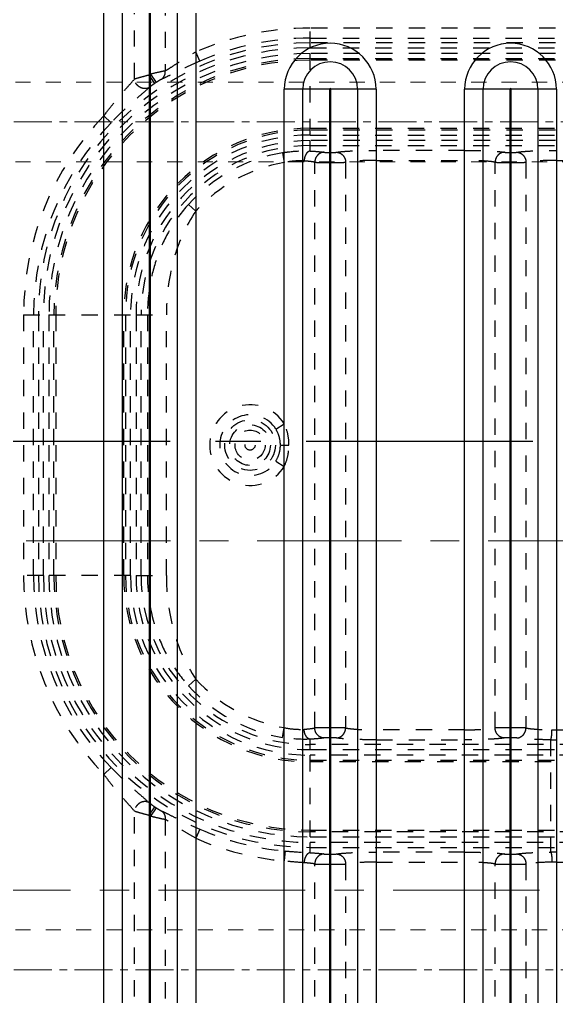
# Model space of a CAD drawing. Header units: millimetres. Extents: x -941 to 1421, y -11614 to -3210.
# Drawn here: x -94.6 to -40.8, y -3764.2 to -3666.3 of the extents above; entities that cross this region are included whole.
import ezdxf

# ---------------------------------------------------------------- set-up
doc = ezdxf.new("R2010")
doc.units = ezdxf.units.MM
doc.header["$LTSCALE"] = 16.335
doc.linetypes.add('CENTER', pattern=[0.6, 0.375, -0.075, 0.075, -0.075])
doc.linetypes.add('HIDDEN', pattern=[0.2, 0.1, -0.1])
doc.layers.get('0').update_dxf_attribs({"linetype": 'CONTINUOUS'})
for name, color, linetype, lineweight in [('center', 1, 'CENTER', 9), ('cool', 153, 'HIDDEN', 9), ('moldbase', 7, 'CONTINUOUS', 20)]:
    doc.layers.add(name, color=color, linetype=linetype, lineweight=lineweight)
doc.layers.add('DEFAULT_2', color=8, linetype='HIDDEN')

# ---------------------------------------------------------------- blocks, each defined once
blk = doc.blocks.new('12')
at = {"color": 7, "linetype": 'Continuous'}
for p, q in [((526.741, -3118.412), (526.741, -2972.687)), ((528.593, -3118.412), (528.593, -2972.687)), ((531.28, -2972.687), (531.28, -3118.412)), ((531.414, -3118.412), (531.414, -2972.687)), ((534.1, -2972.687), (534.1, -3118.412)), ((535.953, -2972.687), (535.953, -3118.412)), ((544.831, -3118.412), (544.831, -3020.927)), ((549.37, -3020.927), (544.831, -3020.927)), ((546.683, -3118.412), (546.683, -3020.927)), ((549.37, -3020.927), (549.37, -3118.412)), ((549.504, -3118.412), (549.504, -3020.927)), ((554.043, -3020.927), (549.504, -3020.927)), ((552.19, -3020.927), (552.19, -3118.412)), ((554.043, -3020.927), (554.043, -3118.412)), ((562.921, -3118.412), (562.921, -3020.927)), ((567.46, -3020.927), (562.921, -3020.927)), ((564.773, -3118.412), (564.773, -3020.927)), ((567.46, -3020.927), (567.46, -3118.412)), ((567.594, -3118.412), (567.594, -3020.927)), ((572.133, -3020.927), (567.594, -3020.927)), ((570.28, -3020.927), (570.28, -3118.412)), ((572.133, -3020.927), (572.133, -3118.412))]:
    blk.add_line(p, q, dxfattribs=at)
for centre, radius, start, end in [((549.437, -3020.927), 4.606, 0, 180), ((567.527, -3020.927), 4.606, 0, 180), ((549.437, -3020.927), 2.753, 0.00013, 179.99987), ((567.527, -3020.927), 2.753, 0.00013, 179.99987), ((549.437, -3020.927), 0.0669, 0, 180), ((567.527, -3020.927), 0.0669, 0, 180)]:
    blk.add_arc(centre, radius, start, end, dxfattribs=at)
at = {"layer": 'DEFAULT_2', "color": 8, "linetype": 'HIDDEN'}
for p, q in [((529.798, -3019.922), (529.798, -2972.687)), ((532.896, -2972.687), (532.896, -3019.088)), ((547.427, -3016.779), (547.427, -3014.797)), ((696.167, -3014.797), (547.427, -3014.797)), ((547.427, -3015.8), (696.167, -3015.8)), ((696.167, -3016.278), (547.427, -3016.278)), ((536.353, -3018.106), (535.953, -3017.187)), ((547.427, -3016.779), (696.167, -3016.779)), ((547.427, -3025.518), (547.427, -3017.341)), ((696.167, -3017.341), (547.427, -3017.341)), ((547.427, -3017.843), (696.167, -3017.843)), ((696.167, -3018.017), (547.427, -3018.017)), ((531.414, -3019.418), (531.968, -3020.253)), ((531.839, -3020.339), (531.28, -3019.507)), ((526.741, -3023.585), (527.462, -3024.281)), ((547.427, -3024.842), (696.167, -3024.842)), ((696.167, -3025.016), (547.427, -3025.016)), ((547.427, -3025.518), (696.167, -3025.518)), ((547.427, -3027.12), (547.427, -3026.08)), ((696.167, -3026.08), (547.427, -3026.08)), ((544.662, -3027.293), (544.831, -3028.281)), ((547.427, -3026.581), (696.167, -3026.581)), ((549.504, -3027.27), (549.37, -3027.27)), ((562.922, -3027.059), (554.042, -3027.059)), ((567.594, -3027.27), (567.46, -3027.27)), ((581.012, -3027.059), (572.132, -3027.059)), ((547.888, -3084.962), (547.888, -3028.247)), ((549.37, -3028.273), (549.504, -3028.273)), ((550.986, -3028.247), (550.986, -3084.962)), ((554.043, -3028.062), (562.921, -3028.062)), ((565.978, -3084.962), (565.978, -3028.247)), ((567.46, -3028.273), (567.594, -3028.273)), ((569.076, -3028.247), (569.076, -3084.962)), ((572.133, -3028.062), (581.011, -3028.062)), ((535.21, -3032.479), (535.953, -3033.152)), ((518.685, -3043.54), (518.685, -3069.67)), ((518.685, -3043.54), (520.667, -3043.54)), ((519.687, -3069.67), (519.687, -3043.54)), ((520.165, -3043.54), (520.165, -3069.67)), ((520.667, -3069.67), (520.667, -3043.54)), ((521.229, -3043.54), (521.229, -3069.67)), ((521.229, -3043.54), (529.405, -3043.54)), ((521.73, -3069.67), (521.73, -3043.54)), ((521.904, -3043.54), (521.904, -3069.67)), ((528.729, -3069.67), (528.729, -3043.54)), ((528.903, -3043.54), (528.903, -3069.67)), ((529.405, -3069.67), (529.405, -3043.54)), ((529.967, -3043.54), (529.967, -3069.67)), ((529.967, -3043.54), (533.006, -3043.54)), ((530.468, -3069.67), (530.468, -3043.54)), ((531.11, -3043.54), (531.11, -3069.67)), ((533.006, -3069.669), (533.006, -3043.54)), ((543.979, -3054.996), (544.831, -3054.466)), ((544.441, -3056.605), (545.302, -3056.605)), ((543.979, -3058.213), (544.831, -3058.744)), ((520.667, -3069.67), (518.685, -3069.67)), ((529.405, -3069.67), (521.229, -3069.67)), ((529.967, -3069.67), (533.006, -3069.669)), ((535.21, -3080.73), (535.953, -3080.058)), ((544.662, -3085.916), (544.831, -3084.928)), ((549.504, -3084.936), (549.37, -3084.936)), ((567.594, -3084.936), (567.46, -3084.936)), ((549.37, -3085.939), (549.504, -3085.939)), ((562.921, -3085.147), (554.043, -3085.147)), ((567.46, -3085.939), (567.594, -3085.939)), ((547.427, -3087.129), (547.427, -3086.089)), ((596.971, -3086.628), (547.427, -3086.628)), ((554.042, -3086.15), (562.922, -3086.15)), ((571.547, -3086.147), (571.547, -3097.412)), ((547.427, -3087.129), (596.947, -3087.129)), ((547.427, -3095.868), (547.427, -3087.691)), ((596.947, -3087.691), (547.427, -3087.691)), ((527.462, -3088.928), (526.741, -3089.624)), ((547.427, -3088.193), (596.972, -3088.193)), ((597.746, -3088.367), (547.427, -3088.367)), ((531.28, -3093.702), (531.839, -3092.87)), ((529.798, -3118.412), (529.798, -3093.287)), ((531.968, -3092.956), (531.414, -3093.791)), ((532.896, -3094.121), (532.896, -3118.412)), ((536.353, -3095.103), (535.953, -3096.022)), ((547.427, -3095.192), (597.746, -3095.192)), ((596.972, -3095.366), (547.427, -3095.366)), ((547.427, -3095.868), (596.947, -3095.868)), ((547.427, -3097.47), (547.427, -3096.43)), ((596.947, -3096.43), (547.427, -3096.43)), ((544.921, -3097.296), (544.831, -3098.294)), ((547.427, -3096.931), (596.971, -3096.931)), ((549.504, -3097.62), (549.37, -3097.62)), ((562.922, -3097.409), (554.042, -3097.409)), ((567.594, -3097.62), (567.46, -3097.62)), ((547.888, -3118.412), (547.888, -3098.597)), ((549.37, -3098.623), (549.504, -3098.623)), ((550.986, -3098.597), (550.986, -3118.412)), ((554.043, -3098.412), (562.921, -3098.412)), ((565.978, -3118.412), (565.978, -3098.597)), ((567.46, -3098.623), (567.594, -3098.623)), ((569.076, -3098.597), (569.076, -3118.412))]:
    blk.add_line(p, q, dxfattribs=at)
for radius in [2.537, 2.036, 1.508, 0.503]:
    blk.add_circle((541.397, -3056.605), radius, dxfattribs=at)
for centre, radius, start, end in [((547.427, -3043.54), 28.742, 90, 113.52803), ((547.427, -3043.54), 27.261, 90, 180), ((547.427, -3043.54), 27.74, 90, 113.52803), ((547.427, -3043.54), 26.76, 90, 180), ((547.427, -3043.54), 26.198, 90, 180), ((547.427, -3043.54), 25.696, 90, 180), ((547.427, -3043.54), 25.522, 90, 180), ((547.427, -3043.54), 28.953, 123.57783, 123.89644), ((547.427, -3043.54), 27.951, 123.57783, 123.89644), ((547.427, -3043.54), 28.742, 136.03078, 180), ((547.427, -3043.54), 27.74, 136.03078, 180), ((547.427, -3043.54), 18.698, 90, 180), ((547.427, -3043.54), 18.524, 90, 180), ((547.427, -3043.54), 18.022, 90, 180), ((547.427, -3043.54), 17.46, 90, 180), ((547.427, -3043.54), 16.959, 90, 180), ((547.427, -3043.54), 16.48, 99.65616, 137.84325), ((547.427, -3043.54), 15.478, 99.65616, 137.84325), ((541.397, -3056.605), 4.046, 31.91993, 328.08007), ((541.397, -3056.605), 3.042, 31.91993, 328.08007), ((547.427, -3069.67), 28.742, 180, 223.96922), ((547.427, -3069.67), 27.74, 180, 223.96922), ((547.427, -3069.67), 27.261, 180, 270), ((547.427, -3069.67), 26.76, 180, 270), ((547.427, -3069.67), 26.198, 180, 270), ((547.427, -3069.67), 25.696, 180, 270), ((547.427, -3069.67), 25.522, 180, 270), ((547.427, -3069.67), 18.698, 180, 270), ((547.427, -3069.67), 18.524, 180, 270), ((547.427, -3069.67), 18.022, 180, 270), ((547.427, -3069.67), 17.46, 180, 270), ((547.427, -3069.67), 16.959, 180, 270), ((547.427, -3069.67), 15.478, 222.15675, 260.34384), ((547.427, -3069.67), 16.48, 222.15675, 260.34384), ((572.096, -3051.981), 33.166, 269.28676, 270.06391), ((571.545, -2379.383), 705.765, 270.047747, 270.209678), ((572.085, -3029.81), 56.339, 269.45273, 270.04971), ((547.427, -3069.67), 27.951, 236.10356, 236.42217), ((547.427, -3069.67), 28.953, 236.10356, 236.42217), ((547.427, -3069.67), 27.74, 246.47197, 264.81766), ((547.427, -3069.67), 28.742, 246.47197, 264.81766), ((572.085, -3153.749), 56.339, 89.95029, 90.54727), ((572.096, -3131.578), 33.166, 89.93609, 90.71324)]:
    blk.add_arc(centre, radius, start, end, dxfattribs=at)
for points, knots in [([(532.896, -3019.088), (533.076, -3018.986), (533.492, -3018.713), (534.191, -3018.254), (535.032, -3017.724), (535.637, -3017.366), (535.953, -3017.187)], [0, 0, 0, 0, 0.172128, 0.4141, 0.697408, 1, 1, 1, 1]), ([(536.353, -3018.106), (535.953, -3018.28), (535.188, -3018.626), (534.126, -3019.141), (533.246, -3019.581), (532.727, -3019.842), (532.505, -3019.936)], [0, 0, 0, 0, 0.306903, 0.591238, 0.8305, 1, 1, 1, 1]), ([(532.896, -3019.088), (532.695, -3019.12), (532.201, -3019.232), (531.707, -3019.342), (531.414, -3019.418)], [0, 0, 0, 0, 0.402059, 1, 1, 1, 1]), ([(532.505, -3019.936), (532.631, -3019.85), (532.85, -3019.591), (532.907, -3019.258), (532.896, -3019.088)], [0, 0, 0, 0, 0.472763, 1, 1, 1, 1]), ([(526.741, -3023.585), (527.016, -3023.213), (527.569, -3022.499), (528.396, -3021.504), (529.144, -3020.659), (529.606, -3020.149), (529.798, -3019.922)], [0, 0, 0, 0, 0.290727, 0.567373, 0.813211, 1, 1, 1, 1]), ([(531.28, -3019.507), (530.984, -3019.582), (530.488, -3019.714), (529.994, -3019.855), (529.798, -3019.922)], [0, 0, 0, 0, 0.5948, 1, 1, 1, 1]), ([(531.303, -3020.74), (531.183, -3020.818), (530.949, -3020.889), (530.626, -3020.851), (530.367, -3020.754), (530.139, -3020.585), (529.913, -3020.322), (529.819, -3020.078), (529.798, -3019.922)], [0, 0, 0, 0, 0.214658, 0.344084, 0.482836, 0.625168, 0.763577, 1, 1, 1, 1]), ([(531.839, -3020.339), (531.731, -3020.412), (531.55, -3020.542), (531.372, -3020.677), (531.303, -3020.74)], [0, 0, 0, 0, 0.58243, 1, 1, 1, 1]), ([(532.505, -3019.936), (532.429, -3019.969), (532.249, -3020.075), (532.072, -3020.184), (531.968, -3020.253)], [0, 0, 0, 0, 0.400044, 1, 1, 1, 1]), ([(531.303, -3020.74), (531.068, -3020.957), (530.498, -3021.441), (529.568, -3022.251), (528.521, -3023.213), (527.815, -3023.915), (527.462, -3024.281)], [0, 0, 0, 0, 0.18352, 0.429086, 0.707967, 1, 1, 1, 1]), ([(544.662, -3027.293), (544.904, -3027.252), (545.819, -3027.122), (546.748, -3027.086), (547.427, -3027.12)], [0, 0, 0, 0, 0.265232, 1, 1, 1, 1]), ([(547.427, -3027.12), (547.349, -3027.127), (547.177, -3027.204), (546.986, -3027.442), (546.86, -3027.763), (546.827, -3028.002), (546.823, -3028.122)], [0, 0, 0, 0, 0.185859, 0.427302, 0.712951, 1, 1, 1, 1]), ([(547.427, -3027.12), (547.698, -3027.134), (548.161, -3027.164), (548.623, -3027.213), (548.814, -3027.244)], [0, 0, 0, 0, 0.584197, 1, 1, 1, 1]), ([(548.814, -3027.244), (548.699, -3027.248), (548.456, -3027.305), (548.146, -3027.533), (547.941, -3027.867), (547.891, -3028.123), (547.888, -3028.247)], [0, 0, 0, 0, 0.230879, 0.487464, 0.751872, 1, 1, 1, 1]), ([(548.814, -3027.244), (548.888, -3027.257), (549.074, -3027.265), (549.259, -3027.27), (549.37, -3027.27)], [0, 0, 0, 0, 0.403306, 1, 1, 1, 1]), ([(549.504, -3027.27), (549.615, -3027.27), (549.8, -3027.265), (549.986, -3027.257), (550.06, -3027.244)], [0, 0, 0, 0, 0.596745, 1, 1, 1, 1]), ([(550.06, -3027.244), (550.276, -3027.208), (550.806, -3027.156), (551.718, -3027.102), (552.828, -3027.067), (553.625, -3027.059), (554.042, -3027.059)], [0, 0, 0, 0, 0.164792, 0.400299, 0.686785, 1, 1, 1, 1]), ([(550.06, -3027.244), (550.175, -3027.248), (550.418, -3027.305), (550.728, -3027.533), (550.933, -3027.867), (550.983, -3028.123), (550.986, -3028.247)], [0, 0, 0, 0, 0.230886, 0.487476, 0.751881, 1, 1, 1, 1]), ([(562.922, -3027.059), (563.338, -3027.059), (564.136, -3027.067), (565.246, -3027.102), (566.157, -3027.156), (566.688, -3027.208), (566.904, -3027.244)], [0, 0, 0, 0, 0.313214, 0.599701, 0.835209, 1, 1, 1, 1]), ([(566.904, -3027.244), (566.789, -3027.248), (566.546, -3027.305), (566.236, -3027.533), (566.031, -3027.867), (565.981, -3028.123), (565.978, -3028.247)], [0, 0, 0, 0, 0.230879, 0.487464, 0.751872, 1, 1, 1, 1]), ([(566.904, -3027.244), (566.978, -3027.257), (567.164, -3027.265), (567.349, -3027.27), (567.46, -3027.27)], [0, 0, 0, 0, 0.40341, 1, 1, 1, 1]), ([(567.594, -3027.27), (567.705, -3027.27), (567.89, -3027.265), (568.076, -3027.257), (568.15, -3027.244)], [0, 0, 0, 0, 0.596745, 1, 1, 1, 1]), ([(568.15, -3027.244), (568.366, -3027.208), (568.896, -3027.156), (569.808, -3027.102), (570.918, -3027.067), (571.715, -3027.059), (572.132, -3027.059)], [0, 0, 0, 0, 0.164792, 0.400299, 0.686785, 1, 1, 1, 1]), ([(568.15, -3027.244), (568.265, -3027.248), (568.508, -3027.305), (568.818, -3027.533), (569.023, -3027.867), (569.073, -3028.123), (569.076, -3028.247)], [0, 0, 0, 0, 0.230886, 0.487476, 0.751881, 1, 1, 1, 1]), ([(546.823, -3028.122), (546.508, -3028.101), (545.837, -3028.11), (545.174, -3028.205), (544.831, -3028.281)], [0, 0, 0, 0, 0.473449, 1, 1, 1, 1]), ([(547.887, -3028.247), (547.742, -3028.215), (547.387, -3028.167), (547.031, -3028.137), (546.823, -3028.122)], [0, 0, 0, 0, 0.416911, 1, 1, 1, 1]), ([(547.888, -3028.247), (548.085, -3028.259), (548.579, -3028.268), (549.073, -3028.273), (549.37, -3028.273)], [0, 0, 0, 0, 0.399792, 1, 1, 1, 1]), ([(549.504, -3028.273), (549.8, -3028.273), (550.294, -3028.268), (550.789, -3028.259), (550.986, -3028.247)], [0, 0, 0, 0, 0.600202, 1, 1, 1, 1]), ([(554.043, -3028.062), (553.723, -3028.062), (553.111, -3028.07), (552.259, -3028.104), (551.559, -3028.159), (551.152, -3028.211), (550.986, -3028.247)], [0, 0, 0, 0, 0.312926, 0.599149, 0.834301, 1, 1, 1, 1]), ([(565.977, -3028.247), (565.812, -3028.211), (565.405, -3028.159), (564.705, -3028.104), (563.853, -3028.07), (563.24, -3028.062), (562.921, -3028.062)], [0, 0, 0, 0, 0.165703, 0.400853, 0.687082, 1, 1, 1, 1]), ([(565.978, -3028.247), (566.175, -3028.259), (566.669, -3028.268), (567.163, -3028.273), (567.46, -3028.273)], [0, 0, 0, 0, 0.399792, 1, 1, 1, 1]), ([(567.594, -3028.273), (567.89, -3028.273), (568.384, -3028.268), (568.879, -3028.259), (569.076, -3028.247)], [0, 0, 0, 0, 0.600202, 1, 1, 1, 1]), ([(572.133, -3028.062), (571.813, -3028.062), (571.201, -3028.07), (570.349, -3028.104), (569.649, -3028.159), (569.242, -3028.211), (569.076, -3028.247)], [0, 0, 0, 0, 0.312926, 0.599149, 0.834301, 1, 1, 1, 1]), ([(535.21, -3032.479), (534.527, -3033.234), (533.325, -3034.868), (532.04, -3037.599), (531.276, -3040.514), (531.108, -3042.523), (531.11, -3043.54)], [0, 0, 0, 0, 0.253547, 0.500956, 0.747023, 1, 1, 1, 1]), ([(535.953, -3033.152), (534.932, -3034.62), (533.442, -3038.031), (533.006, -3041.688), (533.006, -3043.54)], [0, 0, 0, 0, 0.491398, 1, 1, 1, 1]), ([(545.302, -3056.605), (545.301, -3056.237), (545.227, -3055.5), (544.988, -3054.798), (544.831, -3054.466)], [0, 0, 0, 0, 0.500075, 1, 1, 1, 1]), ([(544.441, -3056.605), (544.441, -3056.324), (544.361, -3055.759), (544.129, -3055.236), (543.979, -3054.996)], [0, 0, 0, 0, 0.497195, 1, 1, 1, 1]), ([(543.979, -3058.213), (544.128, -3057.973), (544.361, -3057.451), (544.441, -3056.885), (544.441, -3056.605)], [0, 0, 0, 0, 0.502644, 1, 1, 1, 1]), ([(544.831, -3058.744), (544.986, -3058.411), (545.227, -3057.709), (545.302, -3056.972), (545.302, -3056.605)], [0, 0, 0, 0, 0.499929, 1, 1, 1, 1]), ([(531.11, -3069.67), (531.107, -3071.667), (531.609, -3074.698), (533.325, -3078.34), (534.527, -3079.975), (535.21, -3080.73)], [0, 0, 0, 0, 0.498144, 0.746014, 1, 1, 1, 1]), ([(533.006, -3069.67), (533.006, -3071.52), (533.442, -3075.177), (534.932, -3078.588), (535.953, -3080.057)], [0, 0, 0, 0, 0.508477, 1, 1, 1, 1]), ([(544.831, -3084.928), (545.174, -3085.004), (545.837, -3085.099), (546.508, -3085.108), (546.823, -3085.087)], [0, 0, 0, 0, 0.526558, 1, 1, 1, 1]), ([(546.823, -3085.087), (547.031, -3085.072), (547.387, -3085.042), (547.742, -3084.994), (547.888, -3084.962)], [0, 0, 0, 0, 0.582967, 1, 1, 1, 1]), ([(547.427, -3086.089), (547.35, -3086.082), (547.178, -3086.006), (546.987, -3085.768), (546.861, -3085.447), (546.827, -3085.207), (546.823, -3085.087)], [0, 0, 0, 0, 0.184968, 0.425781, 0.711695, 1, 1, 1, 1]), ([(549.37, -3084.936), (549.073, -3084.936), (548.579, -3084.941), (548.085, -3084.95), (547.888, -3084.962)], [0, 0, 0, 0, 0.600202, 1, 1, 1, 1]), ([(548.814, -3085.965), (548.699, -3085.961), (548.456, -3085.904), (548.146, -3085.676), (547.941, -3085.342), (547.891, -3085.086), (547.888, -3084.962)], [0, 0, 0, 0, 0.23088, 0.487468, 0.751876, 1, 1, 1, 1]), ([(550.986, -3084.962), (550.789, -3084.95), (550.294, -3084.941), (549.8, -3084.936), (549.504, -3084.936)], [0, 0, 0, 0, 0.399792, 1, 1, 1, 1]), ([(550.06, -3085.965), (550.174, -3085.961), (550.418, -3085.904), (550.727, -3085.676), (550.932, -3085.342), (550.983, -3085.086), (550.986, -3084.962)], [0, 0, 0, 0, 0.230879, 0.487464, 0.751872, 1, 1, 1, 1]), ([(550.986, -3084.962), (551.152, -3084.998), (551.559, -3085.05), (552.259, -3085.105), (553.111, -3085.139), (553.723, -3085.147), (554.043, -3085.147)], [0, 0, 0, 0, 0.165703, 0.400853, 0.687082, 1, 1, 1, 1]), ([(562.921, -3085.147), (563.24, -3085.147), (563.853, -3085.139), (564.705, -3085.105), (565.405, -3085.05), (565.812, -3084.998), (565.977, -3084.962)], [0, 0, 0, 0, 0.312926, 0.599149, 0.834301, 1, 1, 1, 1]), ([(566.904, -3085.965), (566.789, -3085.961), (566.545, -3085.904), (566.236, -3085.676), (566.031, -3085.342), (565.981, -3085.086), (565.977, -3084.962)], [0, 0, 0, 0, 0.230886, 0.487476, 0.751881, 1, 1, 1, 1]), ([(567.46, -3084.936), (567.163, -3084.936), (566.669, -3084.941), (566.175, -3084.95), (565.978, -3084.962)], [0, 0, 0, 0, 0.600202, 1, 1, 1, 1]), ([(569.076, -3084.962), (568.879, -3084.95), (568.384, -3084.941), (567.89, -3084.936), (567.594, -3084.936)], [0, 0, 0, 0, 0.399792, 1, 1, 1, 1]), ([(568.15, -3085.965), (568.264, -3085.961), (568.508, -3085.904), (568.817, -3085.676), (569.022, -3085.342), (569.073, -3085.086), (569.076, -3084.962)], [0, 0, 0, 0, 0.230879, 0.487464, 0.751872, 1, 1, 1, 1]), ([(569.076, -3084.962), (569.218, -3084.993), (569.564, -3085.04), (570.433, -3085.116), (571.16, -3085.138), (571.683, -3085.145)], [0, 0, 0, 0, 0.167033, 0.399605, 1, 1, 1, 1]), ([(547.427, -3086.089), (547.216, -3086.1), (546.291, -3086.119), (545.365, -3086.036), (544.662, -3085.916)], [0, 0, 0, 0, 0.228842, 1, 1, 1, 1]), ([(548.814, -3085.965), (548.623, -3085.997), (548.161, -3086.045), (547.698, -3086.075), (547.427, -3086.089)], [0, 0, 0, 0, 0.415807, 1, 1, 1, 1]), ([(549.37, -3085.939), (549.259, -3085.939), (549.074, -3085.944), (548.888, -3085.953), (548.814, -3085.965)], [0, 0, 0, 0, 0.596854, 1, 1, 1, 1]), ([(550.06, -3085.965), (549.986, -3085.953), (549.8, -3085.944), (549.615, -3085.939), (549.504, -3085.939)], [0, 0, 0, 0, 0.40341, 1, 1, 1, 1]), ([(554.042, -3086.15), (553.625, -3086.15), (552.828, -3086.142), (551.718, -3086.107), (550.806, -3086.053), (550.276, -3086.001), (550.06, -3085.965)], [0, 0, 0, 0, 0.313214, 0.599701, 0.835209, 1, 1, 1, 1]), ([(566.904, -3085.965), (566.688, -3086.001), (566.157, -3086.053), (565.246, -3086.107), (564.136, -3086.142), (563.338, -3086.15), (562.922, -3086.15)], [0, 0, 0, 0, 0.164792, 0.400299, 0.686785, 1, 1, 1, 1]), ([(567.46, -3085.939), (567.349, -3085.939), (567.164, -3085.944), (566.978, -3085.953), (566.904, -3085.965)], [0, 0, 0, 0, 0.596745, 1, 1, 1, 1]), ([(568.15, -3085.965), (568.076, -3085.953), (567.89, -3085.944), (567.705, -3085.939), (567.594, -3085.939)], [0, 0, 0, 0, 0.40341, 1, 1, 1, 1]), ([(571.547, -3086.147), (571.187, -3086.144), (570.505, -3086.131), (569.56, -3086.095), (568.786, -3086.043), (568.336, -3085.996), (568.15, -3085.965)], [0, 0, 0, 0, 0.316808, 0.601023, 0.833827, 1, 1, 1, 1]), ([(571.547, -3086.147), (571.558, -3086.141), (571.578, -3086.11), (571.6, -3086.047), (571.622, -3085.948), (571.651, -3085.763), (571.674, -3085.491), (571.682, -3085.262), (571.683, -3085.145)], [0, 0, 0, 0, 0.036187, 0.101714, 0.200614, 0.330024, 0.654059, 1, 1, 1, 1]), ([(527.462, -3088.928), (527.815, -3089.295), (528.521, -3089.996), (529.568, -3090.958), (530.498, -3091.768), (531.068, -3092.253), (531.303, -3092.469)], [0, 0, 0, 0, 0.292034, 0.570914, 0.816481, 1, 1, 1, 1]), ([(529.798, -3093.287), (529.606, -3093.06), (529.144, -3092.55), (528.396, -3091.705), (527.569, -3090.71), (527.016, -3089.996), (526.741, -3089.624)], [0, 0, 0, 0, 0.18681, 0.432659, 0.709291, 1, 1, 1, 1]), ([(531.303, -3092.469), (531.183, -3092.391), (530.949, -3092.32), (530.626, -3092.358), (530.367, -3092.455), (530.139, -3092.624), (529.913, -3092.888), (529.819, -3093.131), (529.798, -3093.287)], [0, 0, 0, 0, 0.21466, 0.344085, 0.482838, 0.625169, 0.763578, 1, 1, 1, 1]), ([(531.303, -3092.469), (531.372, -3092.532), (531.55, -3092.667), (531.731, -3092.797), (531.839, -3092.87)], [0, 0, 0, 0, 0.417512, 1, 1, 1, 1]), ([(529.798, -3093.287), (529.994, -3093.355), (530.488, -3093.495), (530.984, -3093.627), (531.28, -3093.702)], [0, 0, 0, 0, 0.405085, 1, 1, 1, 1]), ([(531.414, -3093.791), (531.707, -3093.867), (532.2, -3093.979), (532.695, -3094.086), (532.896, -3094.121)], [0, 0, 0, 0, 0.597811, 1, 1, 1, 1]), ([(531.968, -3092.956), (532.072, -3093.025), (532.249, -3093.134), (532.429, -3093.241), (532.505, -3093.273)], [0, 0, 0, 0, 0.600186, 1, 1, 1, 1]), ([(532.505, -3093.273), (532.727, -3093.368), (533.246, -3093.628), (534.126, -3094.069), (535.188, -3094.583), (535.953, -3094.929), (536.353, -3095.103)], [0, 0, 0, 0, 0.169496, 0.408789, 0.693106, 1, 1, 1, 1]), ([(532.505, -3093.273), (532.64, -3093.364), (532.855, -3093.63), (532.907, -3093.961), (532.896, -3094.121)], [0, 0, 0, 0, 0.50399, 1, 1, 1, 1]), ([(535.953, -3096.022), (535.637, -3095.843), (535.032, -3095.485), (534.191, -3094.955), (533.492, -3094.496), (533.076, -3094.223), (532.896, -3094.121)], [0, 0, 0, 0, 0.302591, 0.585896, 0.827869, 1, 1, 1, 1]), ([(544.921, -3097.296), (545.145, -3097.316), (545.979, -3097.387), (546.815, -3097.436), (547.427, -3097.47)], [0, 0, 0, 0, 0.268053, 1, 1, 1, 1]), ([(547.427, -3097.47), (547.349, -3097.477), (547.177, -3097.554), (546.986, -3097.792), (546.86, -3098.113), (546.827, -3098.352), (546.823, -3098.472)], [0, 0, 0, 0, 0.185852, 0.427291, 0.712943, 1, 1, 1, 1]), ([(547.427, -3097.47), (547.698, -3097.484), (548.161, -3097.514), (548.623, -3097.563), (548.814, -3097.594)], [0, 0, 0, 0, 0.584193, 1, 1, 1, 1]), ([(548.814, -3097.594), (548.699, -3097.598), (548.456, -3097.655), (548.146, -3097.883), (547.941, -3098.217), (547.891, -3098.473), (547.888, -3098.597)], [0, 0, 0, 0, 0.230879, 0.487464, 0.751872, 1, 1, 1, 1]), ([(548.814, -3097.594), (548.888, -3097.607), (549.074, -3097.615), (549.259, -3097.62), (549.37, -3097.62)], [0, 0, 0, 0, 0.403306, 1, 1, 1, 1]), ([(549.504, -3097.62), (549.615, -3097.62), (549.8, -3097.615), (549.986, -3097.607), (550.06, -3097.594)], [0, 0, 0, 0, 0.596745, 1, 1, 1, 1]), ([(550.06, -3097.594), (550.276, -3097.558), (550.806, -3097.506), (551.718, -3097.452), (552.828, -3097.417), (553.625, -3097.409), (554.042, -3097.409)], [0, 0, 0, 0, 0.164792, 0.400299, 0.686785, 1, 1, 1, 1]), ([(550.06, -3097.594), (550.175, -3097.598), (550.418, -3097.655), (550.728, -3097.883), (550.933, -3098.217), (550.983, -3098.473), (550.986, -3098.597)], [0, 0, 0, 0, 0.230886, 0.487476, 0.751881, 1, 1, 1, 1]), ([(562.922, -3097.409), (563.338, -3097.409), (564.136, -3097.417), (565.246, -3097.452), (566.157, -3097.506), (566.688, -3097.558), (566.904, -3097.594)], [0, 0, 0, 0, 0.313214, 0.599701, 0.835209, 1, 1, 1, 1]), ([(566.904, -3097.594), (566.789, -3097.598), (566.546, -3097.655), (566.236, -3097.883), (566.031, -3098.217), (565.981, -3098.473), (565.978, -3098.597)], [0, 0, 0, 0, 0.230879, 0.487464, 0.751872, 1, 1, 1, 1]), ([(566.904, -3097.594), (566.978, -3097.607), (567.164, -3097.615), (567.349, -3097.62), (567.46, -3097.62)], [0, 0, 0, 0, 0.40341, 1, 1, 1, 1]), ([(567.594, -3097.62), (567.705, -3097.62), (567.89, -3097.615), (568.076, -3097.607), (568.15, -3097.594)], [0, 0, 0, 0, 0.596745, 1, 1, 1, 1]), ([(568.15, -3097.594), (568.336, -3097.563), (568.786, -3097.516), (569.56, -3097.465), (570.505, -3097.428), (571.187, -3097.415), (571.547, -3097.412)], [0, 0, 0, 0, 0.166173, 0.398976, 0.683192, 1, 1, 1, 1]), ([(568.15, -3097.594), (568.265, -3097.598), (568.508, -3097.655), (568.818, -3097.883), (569.022, -3098.217), (569.073, -3098.473), (569.076, -3098.597)], [0, 0, 0, 0, 0.230885, 0.487473, 0.751878, 1, 1, 1, 1]), ([(571.547, -3097.412), (571.558, -3097.418), (571.578, -3097.449), (571.6, -3097.512), (571.622, -3097.609), (571.651, -3097.795), (571.674, -3098.067), (571.682, -3098.296), (571.683, -3098.415)], [0, 0, 0, 0, 0.035855, 0.100756, 0.198907, 0.327725, 0.651935, 1, 1, 1, 1]), ([(546.823, -3098.472), (546.673, -3098.462), (546.008, -3098.415), (545.343, -3098.355), (544.831, -3098.294)], [0, 0, 0, 0, 0.226069, 1, 1, 1, 1]), ([(547.888, -3098.597), (547.742, -3098.565), (547.387, -3098.517), (547.031, -3098.487), (546.823, -3098.472)], [0, 0, 0, 0, 0.417037, 1, 1, 1, 1]), ([(547.888, -3098.597), (548.085, -3098.609), (548.579, -3098.618), (549.073, -3098.623), (549.37, -3098.623)], [0, 0, 0, 0, 0.399792, 1, 1, 1, 1]), ([(549.504, -3098.623), (549.8, -3098.623), (550.294, -3098.618), (550.789, -3098.609), (550.986, -3098.597)], [0, 0, 0, 0, 0.600202, 1, 1, 1, 1]), ([(554.043, -3098.412), (553.723, -3098.412), (553.111, -3098.42), (552.259, -3098.454), (551.559, -3098.509), (551.152, -3098.561), (550.986, -3098.597)], [0, 0, 0, 0, 0.312926, 0.599149, 0.834301, 1, 1, 1, 1]), ([(565.977, -3098.597), (565.812, -3098.561), (565.405, -3098.509), (564.705, -3098.454), (563.853, -3098.42), (563.24, -3098.412), (562.921, -3098.412)], [0, 0, 0, 0, 0.165703, 0.400853, 0.687082, 1, 1, 1, 1]), ([(565.978, -3098.597), (566.175, -3098.609), (566.669, -3098.618), (567.163, -3098.623), (567.46, -3098.623)], [0, 0, 0, 0, 0.399792, 1, 1, 1, 1]), ([(567.594, -3098.623), (567.89, -3098.623), (568.384, -3098.618), (568.879, -3098.609), (569.076, -3098.597)], [0, 0, 0, 0, 0.600202, 1, 1, 1, 1]), ([(571.683, -3098.415), (571.16, -3098.421), (570.433, -3098.444), (569.564, -3098.519), (569.218, -3098.566), (569.076, -3098.597)], [0, 0, 0, 0, 0.600397, 0.83297, 1, 1, 1, 1]), ([(572.133, -3098.414), (572.465, -3098.414), (572.964, -3098.412), (573.629, -3098.414), (573.961, -3098.421), (574.128, -3098.421)], [0, 0, 0, 0, 0.500004, 0.749999, 1, 1, 1, 1])]:
    blk.add_open_spline(points, degree=3, knots=knots, dxfattribs=at)
blk = doc.blocks.new('147')
at = {"layer": 'cool', "ltscale": 0.932966}
for p, q in [((229.566, -3849.566), (-211.774, -3849.566)), ((229.566, -3857.566), (-211.774, -3857.566))]:
    blk.add_line(p, q, dxfattribs=at)
at = {"layer": 'cool', "color": 1, "linetype": 'CENTER', "ltscale": 0.621977}
blk.add_line((243.896, -3853.566), (-226.104, -3853.566), dxfattribs=at)

msp = doc.modelspace()

# ---------------------------------------------------------------- linework, layer by layer
at = {"color": 1, "linetype": 'CENTER', "ltscale": 3.708617}
msp.add_line((-211.265, -3708.566), (229.057, -3708.566), dxfattribs=at)
at = {"layer": 'center', "color": 1, "linetype": 'CENTER', "ltscale": 2.363514}
msp.add_line((-256.104, -3718.566), (273.896, -3718.566), dxfattribs=at)
at = {"layer": 'moldbase', "color": 1, "linetype": 'CENTER', "ltscale": 2.4}
msp.add_line((333.896, -3753.566), (-316.104, -3753.566), dxfattribs=at)

# ---------------------------------------------------------------- block references
for name, p in [('12', (-612.901, -652.359)), ('147', (0, 177)), ('147', (0, 92))]:
    msp.add_blockref(name, p)

doc.saveas('drawing.dxf')
